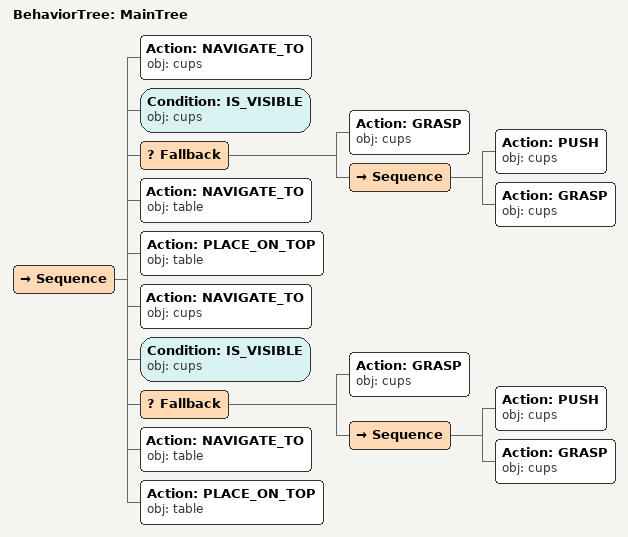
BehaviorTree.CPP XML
<root main_tree_to_execute="MainTree">
  <BehaviorTree ID="MainTree">
    <Sequence>
      <!-- Navigate to cups -->
      <Action ID="NAVIGATE_TO" obj="cups" />
      <!-- Check cups is visible before GRASP -->
      <Condition ID="IS_VISIBLE" obj="cups" />
      <!-- Fallback: if GRASP cups fails, try alternative to reposition -->
      <Fallback>
        <!-- Grasp cups -->
        <Action ID="GRASP" obj="cups" />
        <Sequence>
          <!-- Push cups forward toward front edge of table -->
          <Action ID="PUSH" obj="cups" />
          <!-- Grasp cups -->
          <Action ID="GRASP" obj="cups" />
        </Sequence>
      </Fallback>
      <!-- Navigate to table -->
      <Action ID="NAVIGATE_TO" obj="table" />
      <!-- Place on table -->
      <Action ID="PLACE_ON_TOP" obj="table" />
      <!-- Navigate to cups -->
      <Action ID="NAVIGATE_TO" obj="cups" />
      <!-- Check cups is visible before GRASP -->
      <Condition ID="IS_VISIBLE" obj="cups" />
      <!-- Fallback: if GRASP cups fails, try alternative to reposition -->
      <Fallback>
        <!-- Grasp cups -->
        <Action ID="GRASP" obj="cups" />
        <Sequence>
          <!-- Push cups forward toward front edge of table -->
          <Action ID="PUSH" obj="cups" />
          <!-- Grasp cups -->
          <Action ID="GRASP" obj="cups" />
        </Sequence>
      </Fallback>
      <!-- Navigate to table -->
      <Action ID="NAVIGATE_TO" obj="table" />
      <!-- Place on table -->
      <Action ID="PLACE_ON_TOP" obj="table" />
    </Sequence>
  </BehaviorTree>
</root>
